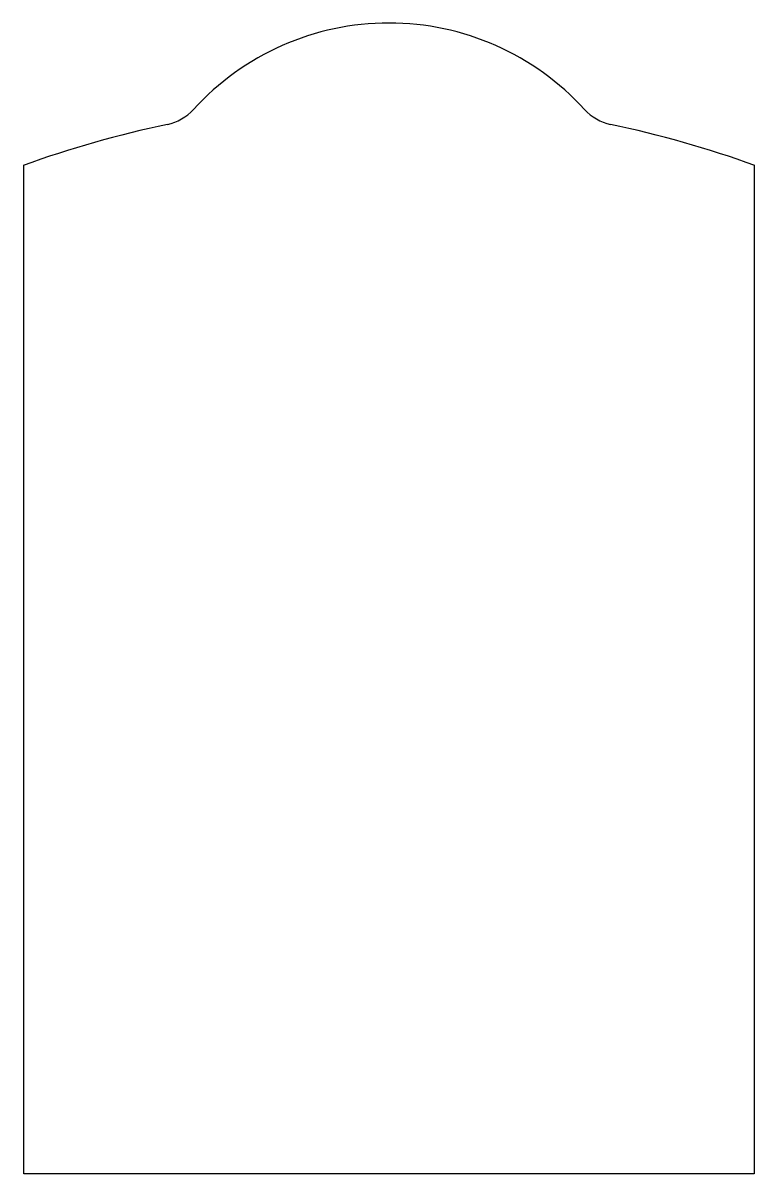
# Model space of a CAD drawing. Header units: millimetres. Extents: x -2.1 to 2.1, y 0 to 6.62.
import ezdxf

# ---------------------------------------------------------------- set-up
doc = ezdxf.new("R2010")
doc.units = ezdxf.units.MM

msp = doc.modelspace()

# ---------------------------------------------------------------- linework, layer by layer
for p, q in [((-2.1, 5.8), (-2.1045, 5.8)), ((-2.1, 0), (-2.1, 5.8)), ((2.1045, 5.8), (2.1, 5.8)), ((2.1, 5.8), (2.1, 0)), ((2.1, 0), (-2.1, 0))]:
    msp.add_line(p, q)
for centre, radius, start, end in [((0, 5.1), 1.52, -317.71692, -222.28308), ((-1.3317, 6.311), 0.28, 281.91522, 317.71692), ((1.3317, 6.311), 0.28, 222.28308, 258.08478), ((0, 0), 6.17, -618.08478, -610.057), ((0, 0), 6.17, -289.943, -281.91522)]:
    msp.add_arc(centre, radius, start, end)

doc.saveas('drawing.dxf')
